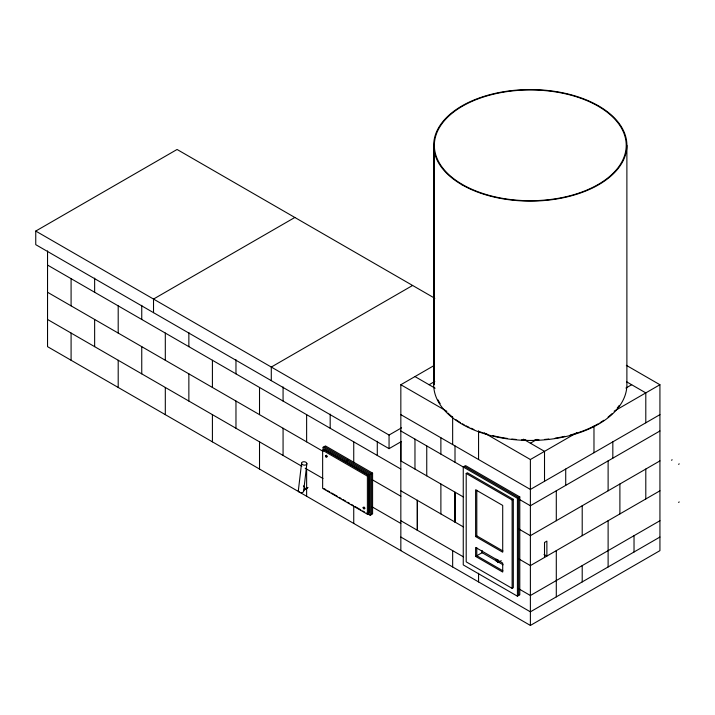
<?xml version="1.0" encoding="UTF-8"?>
<svg xmlns="http://www.w3.org/2000/svg" width="715" height="715" viewBox="0 0 715 715"><rect width="100%" height="100%" fill="white"/><g stroke="black" fill="none" stroke-linecap="round" stroke-linejoin="round"><path stroke-width="1.07" d="M433.987 365.588L400.838 384.733L400.838 460.889L463.49 497.059M298.334 490.767L301.569 463.257M303.643 491.142L306.869 463.633M401.553 441.432L389.058 448.645L35.75 244.664L35.75 231.07L177.07 149.471L434.809 298.28M294.839 217.467L153.519 299.058L153.519 312.661M461.979 184.774L462.453 184.506A95.935 55.386 0 0 0 622.953 159.668A95.935 55.386 0 0 0 505.46 91.842A95.935 55.386 0 0 0 462.453 184.506M412.609 285.464L271.289 367.054L271.289 380.648M429.098 384.733L434.809 381.435M323.117 450.602L323.117 447.286L325.468 445.928L372.578 473.124L372.578 513.924L370.218 515.283L366.455 513.111M322.644 450.28L324.288 449.333L369.047 475.171L369.047 513.245L367.394 514.192L322.644 488.363L322.644 450.28L367.394 476.119L369.047 475.171M35.75 231.07L389.058 435.042L401.553 427.829M346.668 460.889L347.848 460.21M323.117 447.286L370.218 474.483L372.578 473.124M466.198 473.464L467.378 472.785L513.307 499.302L513.307 587.694L512.128 588.374L466.198 561.856L466.198 473.464L512.128 499.982L513.307 499.302M530.387 443.211L537.045 439.359M625.911 388.057L631.667 384.733M484.323 432.933L530.387 459.522L576.853 432.691M614.131 411.179L659.927 384.733L659.936 550.639L530.387 625.437L47.539 346.659L47.539 250.929M659.927 414.646L530.387 489.444L400.838 414.646M400.838 430.966L517.428 498.284L519.787 496.925L519.787 594.835L517.428 596.194L463.257 564.913L463.257 467.002L465.608 465.644L519.787 496.925M475.618 536.563L502.708 552.203L502.708 505.425L475.618 489.784L475.618 536.563L476.798 535.884L502.922 550.961M659.936 430.975L530.387 505.764L530.387 459.522M475.618 556.413L502.708 572.054L502.708 563.08L475.618 547.44L475.618 556.413L482.098 552.677L503.11 564.805M659.936 460.889L530.387 535.678L519.081 529.154M671.474 460.21L672.18 459.799M498.373 562.321L501.251 560.658M678.544 464.285L679.25 463.883M659.936 490.803L530.387 565.601L519.081 559.067M678.544 502.368L679.25 501.957M659.936 520.726L530.387 595.515L519.081 588.99M659.936 537.045L530.387 611.834L400.838 537.045M626.34 365.338L659.927 384.733M626.608 381.81L645.797 392.893L645.797 422.806M414.968 376.573L435.113 388.209M523.407 439.18L544.517 451.362L544.517 481.284M400.838 384.733L446.893 411.322M464.437 466.323L518.607 497.604L518.607 595.515M519.081 499.24L530.387 505.764L530.387 625.437M47.539 265.068L400.838 469.049M544.052 554.447L546.877 556.082L546.877 541.121L544.517 542.479L544.517 557.441M324.288 446.607L371.398 473.804L371.398 514.603M400.838 490.803L463.49 526.973M323.824 449.601L368.574 475.439L368.574 513.513M47.539 292.265L322.974 451.29M371.934 479.559L400.838 496.246M502.922 570.82L476.798 555.734L476.798 547.762M400.838 520.726L463.383 556.833M47.539 319.462L301.819 466.269M305.189 468.218L322.974 478.487M371.934 506.756L400.838 523.443M324.056 488.631L325.942 489.721M327.828 490.803L329.713 491.893M331.59 492.984L337.248 496.246M339.133 497.336L341.019 498.418M342.896 499.508L345.729 501.144M347.606 502.225L349.492 503.315M351.378 504.406L353.264 505.496M355.149 506.577L360.798 509.849M362.684 510.93L364.57 512.02M645.797 469.049L645.797 498.963M634.026 535.678L634.026 551.998M626.885 145.342A96.597 55.77 0 0 1 481.99 193.64A96.597 55.77 0 0 1 481.99 97.034A96.597 55.77 0 0 1 626.885 145.342L626.885 384.679A96.597 55.77 0 0 1 527.59 440.431A96.597 55.77 0 0 1 433.844 381.569M619.896 484.01L619.896 513.924M612.827 441.843L612.827 458.163M608.116 460.889L608.116 490.803M608.116 520.726L608.116 566.959M593.977 426.131L593.977 452.729M582.207 505.764L582.207 535.678M582.207 565.601L582.207 581.921M565.717 469.049L565.717 485.36M556.297 490.803L556.297 520.726M556.297 550.639L556.297 596.873M517.428 498.284L517.428 596.194M512.128 499.982L512.128 588.374M497.881 559.577L497.881 562.607M497.408 559.818L497.408 561.856M496.228 559.139L496.228 561.177M482.098 550.47L482.098 552.936M478.567 430.716L478.567 459.522M478.567 573.216L478.567 581.921M476.798 490.213L476.798 535.884M455.008 445.928L455.008 462.248M452.649 416.863L452.658 444.569M452.658 550.639L452.658 566.959M440.878 437.768L440.878 454.088M440.887 484.01L440.887 513.924M434.354 145.342L434.354 384.679M433.692 145.342L433.692 384.679M426.748 445.928L426.748 475.841M414.968 439.126L414.968 469.049M400.838 441.852L400.838 550.639M389.058 435.042L389.058 448.645M377.288 441.307L377.288 455.446M370.218 474.483L370.218 515.283M367.394 476.119L367.394 514.192M353.737 441.852L353.737 462.525M353.737 506.041L353.737 523.443M330.178 414.11L330.178 428.249M306.628 414.655L306.628 441.852M306.628 469.049L306.628 496.246M283.069 386.913L283.069 401.052M283.069 428.249L283.069 455.446M259.518 387.459L259.518 414.655M259.518 441.852L259.518 469.049M235.968 359.717L235.968 373.856M235.968 401.052L235.968 428.249M212.409 360.262L212.409 387.459M212.409 414.655L212.409 441.852M188.858 332.52L188.858 346.659M188.858 373.856L188.858 401.052M165.308 333.065L165.308 360.262M165.308 387.459L165.308 414.655M141.749 305.323L141.749 319.462M141.749 346.659L141.749 373.856M118.198 305.868L118.198 333.065M118.198 360.262L118.198 387.459M94.639 278.126L94.639 292.265M94.639 319.462L94.639 346.659M71.089 278.662L71.089 305.868M71.089 333.065L71.089 360.262M327.175 456.402A1.001 0.581 60 0 1 326.675 455.115M365.043 508.213A1.001 0.581 60 0 1 364.355 507.212M303.437 485.887A2.628 1.519 60 0 1 304.965 488.694A2.628 1.519 60 0 1 303.741 490.195M303.553 490.696A2.663 1.698 6.7 0 1 300.979 492.662A2.663 1.698 6.7 0 1 298.423 490.329M619.235 405.423A95.935 55.386 0 0 1 617.224 408.095M611.951 413.744A95.935 55.386 0 0 1 608.072 417.095M603.764 420.286A95.935 55.386 0 0 1 600.055 422.699M598.124 423.843A95.935 55.386 0 0 1 578.256 432.647M577.273 432.968A95.935 55.386 0 0 1 570.159 435.051M564.868 436.338A95.935 55.386 0 0 1 555.117 438.179M548.763 439.028A95.935 55.386 0 0 1 544.446 439.457M538.994 439.832A95.935 55.386 0 0 1 534.632 440.011M525.945 440.011A95.935 55.386 0 0 1 521.584 439.832M516.132 439.457A95.935 55.386 0 0 1 511.815 439.028M507.561 438.483A95.935 55.386 0 0 1 492.519 435.587M487.326 434.202A95.935 55.386 0 0 1 483.304 432.968M482.321 432.647A95.935 55.386 0 0 1 479.122 431.529M473.911 429.492A95.935 55.386 0 0 1 470.89 428.169M468.933 427.257A95.935 55.386 0 0 1 466.073 425.827M464.241 424.844A95.935 55.386 0 0 1 462.453 423.843M460.523 422.699A95.935 55.386 0 0 1 455.92 419.669M452.506 417.095A95.935 55.386 0 0 1 447.912 413.056M440.136 403.609A95.935 55.386 0 0 1 438.072 399.935M307.816 487.585L304.939 489.248L307.843 487.576M455.017 522.084L455.017 492.161L455.008 522.084M417.328 530.244L417.328 500.321L417.328 530.244M325.468 455.991A1.001 0.581 60 0 0 326.532 457.314A1.001 0.581 60 0 0 326.532 455.902A1.001 0.581 60 0 0 325.468 455.991M363.157 507.668A1.001 0.581 60 0 0 364.212 508.991A1.001 0.581 60 0 0 364.212 507.57A1.001 0.581 60 0 0 363.157 507.668M302.338 464.518A2.663 1.698 6.7 0 0 306.78 464.071A2.663 1.698 6.7 0 0 303.544 461.747A2.663 1.698 6.7 0 0 302.338 464.518"/></g></svg>
